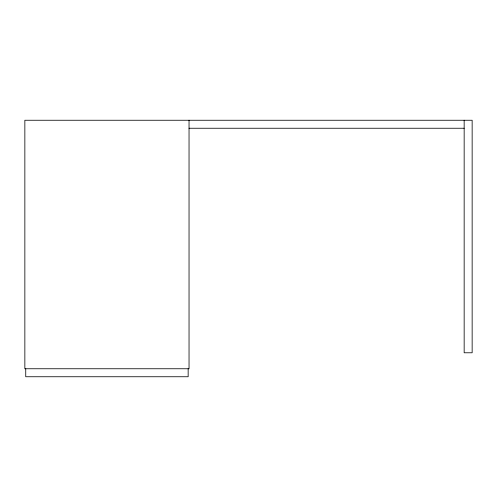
<?xml version="1.0" encoding="UTF-8"?>
<svg xmlns="http://www.w3.org/2000/svg" width="497" height="497" viewBox="0 0 497 497"><rect width="100%" height="100%" fill="white"/><g stroke="black" fill="none" stroke-linecap="round" stroke-linejoin="round"><path stroke-width="0.75" d="M189.04 128.245L464.161 128.245M464.161 120.255L464.161 352.783L472.15 352.783L472.15 120.255L24.85 120.255L24.85 368.755L189.04 368.755L189.04 120.255M188.152 368.755L188.152 376.745L25.738 376.745L25.738 368.755"/></g></svg>
